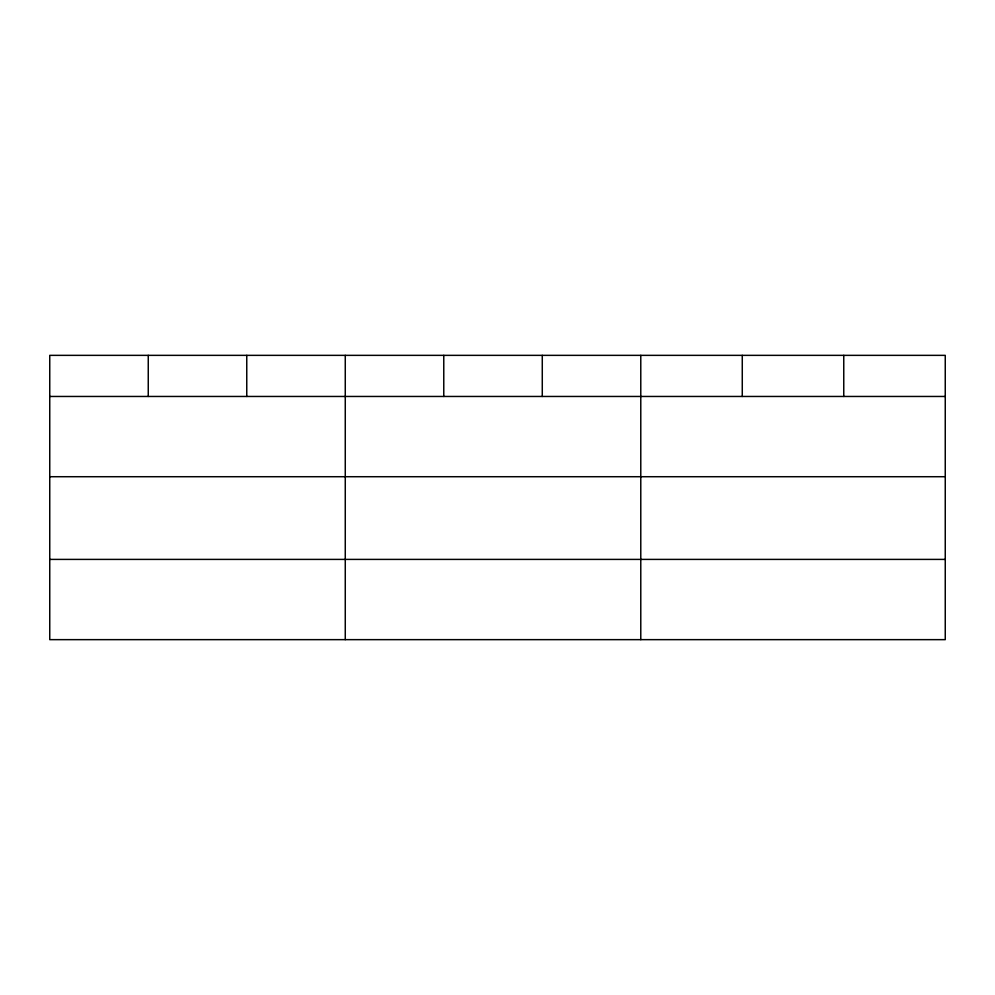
<?xml version="1.0" encoding="UTF-8"?>
<svg xmlns="http://www.w3.org/2000/svg" width="995" height="995" viewBox="0 0 995 995"><rect width="100%" height="100%" fill="white"/><g stroke="black" fill="none" stroke-linecap="round" stroke-linejoin="round"><path stroke-width="1.49" d="M945.25 476.717L945.25 355.352L49.75 355.352L49.75 639.648L945.25 639.648L945.25 476.717L49.75 476.717M49.75 396.458L945.25 396.458M49.75 559.401L945.25 559.401M843.76 355.352L843.76 396.458M742.27 355.352L742.27 396.458M640.78 355.352L640.78 639.648M542.275 355.352L542.275 396.458M443.77 355.352L443.77 396.458M345.265 355.352L345.265 639.648M246.76 355.352L246.76 396.458M148.255 355.352L148.255 396.458"/></g></svg>
